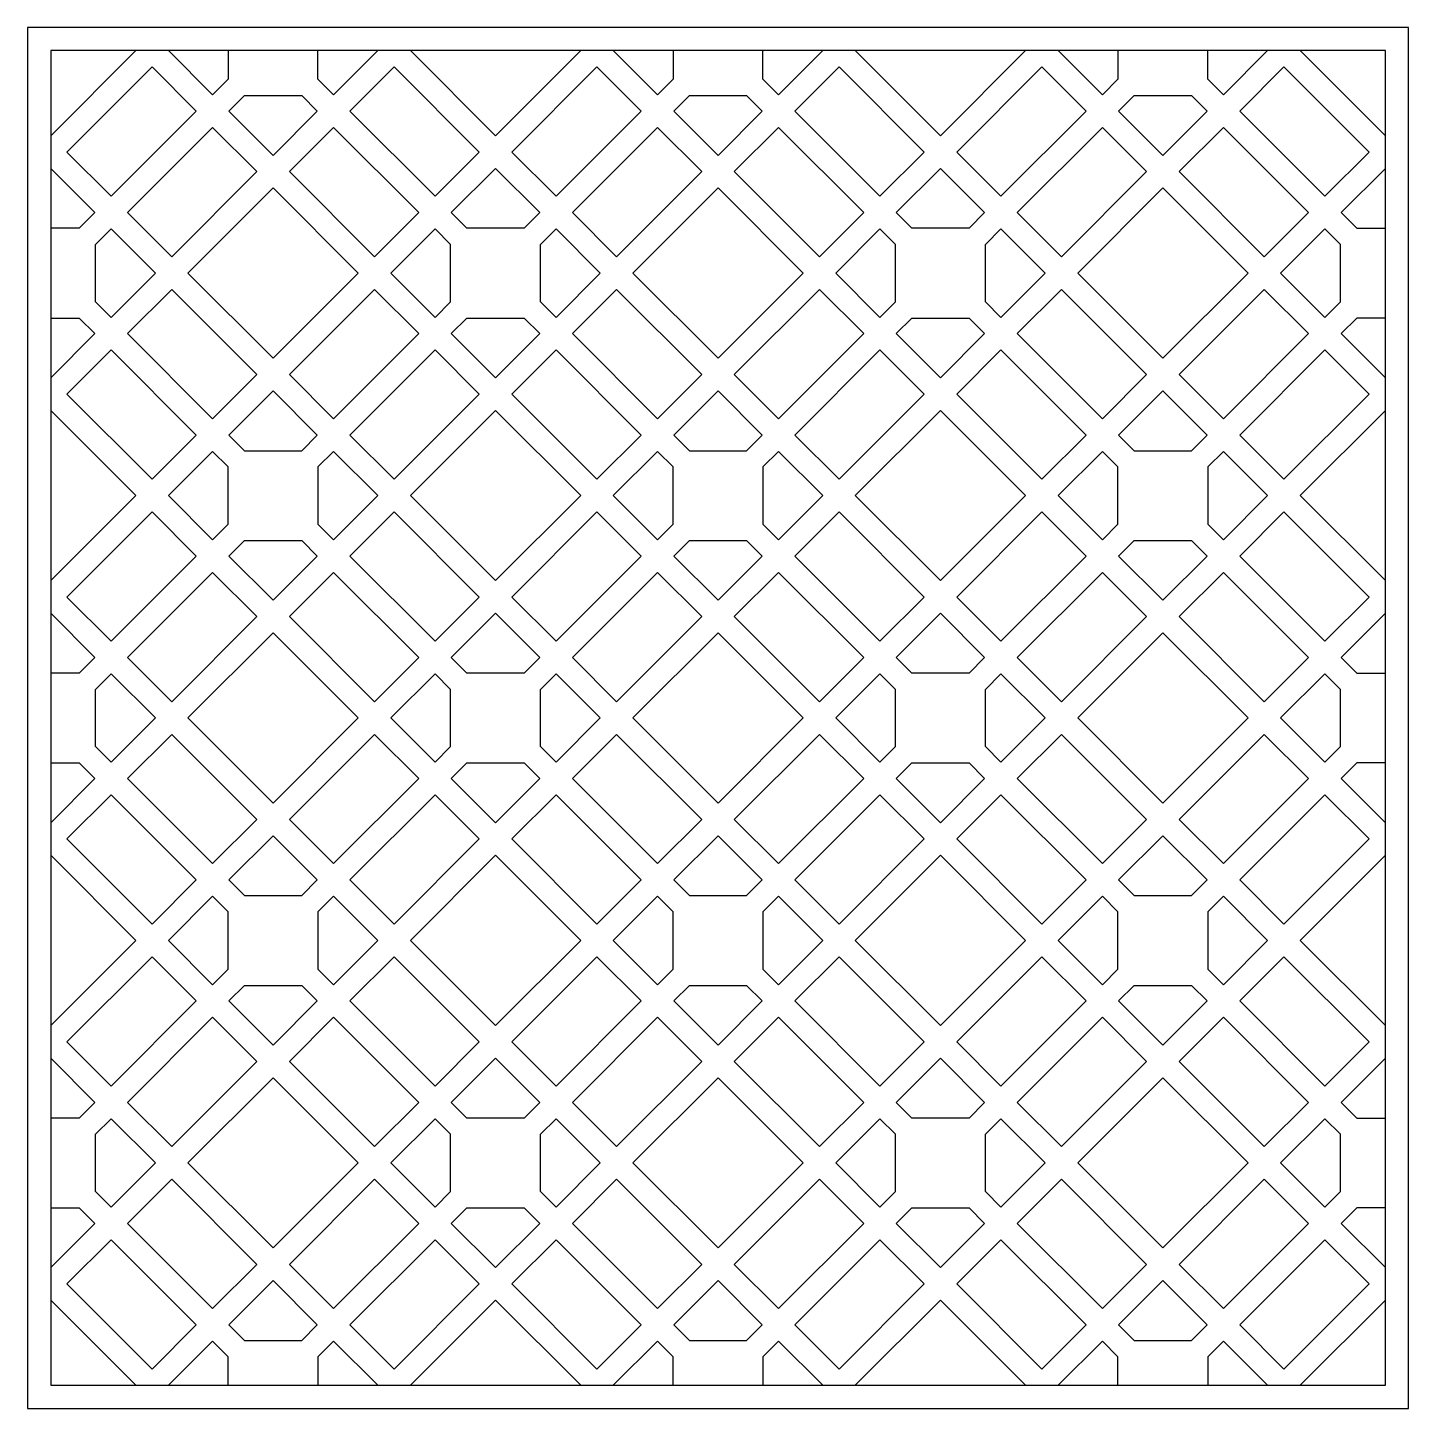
# Model space of a CAD drawing. Extents: x 1444 to 2642, y 1407 to 2606.
import ezdxf

# ---------------------------------------------------------------- set-up
doc = ezdxf.new("R2010")
doc.units = 0
doc.layers.get('0').update_dxf_attribs({"linetype": 'CONTINUOUS'})

msp = doc.modelspace()

# ---------------------------------------------------------------- linework, layer by layer
for p, q in [((1537.5, 2585.9), (1463.6, 2512)), ((2548.1, 2585.9), (2622, 2512)), ((1537.5, 1427.5), (1463.6, 1501.4)), ((2548.1, 1427.5), (2622, 1501.4))]:
    msp.add_line(p, q)
for points in [[(1443.6, 1407.5), (2642, 1407.5), (2642, 2605.9), (1443.6, 2605.9)], [(1463.6, 1427.5), (2622, 1427.5), (2622, 2585.9), (1463.6, 2585.9)], [(1477.7, 2497.8), (1551.6, 2571.7), (1590, 2533.4), (1516.1, 2459.5)], [(1797.2, 2459.5), (1723.3, 2533.4), (1761.7, 2571.7), (1835.6, 2497.8)], [(1863.8, 2497.8), (1937.7, 2571.7), (1976.1, 2533.4), (1902.2, 2459.5)], [(2183.3, 2459.5), (2109.4, 2533.4), (2147.8, 2571.7), (2221.7, 2497.8)], [(2250, 2497.8), (2323.9, 2571.7), (2362.2, 2533.4), (2288.3, 2459.5)], [(2569.4, 2459.5), (2495.6, 2533.4), (2533.9, 2571.7), (2607.8, 2497.8)], [(1656.6, 2495), (1618.3, 2533.4), (1631.8, 2546.9), (1681.5, 2546.9), (1695, 2533.4)], [(2042.8, 2495), (2004.4, 2533.4), (2017.9, 2546.9), (2067.6, 2546.9), (2081.1, 2533.4)], [(2428.9, 2495), (2390.5, 2533.4), (2404.1, 2546.9), (2453.7, 2546.9), (2467.3, 2533.4)], [(1530.2, 2445.3), (1568.6, 2407), (1642.5, 2480.9), (1604.1, 2519.2)], [(1670.8, 2480.9), (1709.2, 2519.2), (1783, 2445.3), (1744.7, 2407)], [(1916.4, 2445.3), (1954.7, 2407), (2028.6, 2480.9), (1990.3, 2519.2)], [(2056.9, 2480.9), (2095.3, 2519.2), (2169.2, 2445.3), (2130.8, 2407)], [(2302.5, 2445.3), (2340.9, 2407), (2414.8, 2480.9), (2376.4, 2519.2)], [(2443, 2480.9), (2481.4, 2519.2), (2555.3, 2445.3), (2516.9, 2407)], [(1811.3, 2445.3), (1849.7, 2483.7), (1888.1, 2445.3), (1874.5, 2431.8), (1824.9, 2431.8)], [(2197.5, 2445.3), (2235.8, 2483.7), (2274.2, 2445.3), (2260.7, 2431.8), (2211, 2431.8)], [(1656.6, 2466.7), (1730.5, 2392.8), (1656.6, 2318.9), (1582.7, 2392.8)], [(2042.8, 2466.7), (2116.7, 2392.8), (2042.8, 2318.9), (1968.9, 2392.8)], [(2428.9, 2466.7), (2502.8, 2392.8), (2428.9, 2318.9), (2355, 2392.8)], [(1516.1, 2431.2), (1554.5, 2392.8), (1516.1, 2354.4), (1502.5, 2368), (1502.5, 2417.6)], [(1797.2, 2431.2), (1758.8, 2392.8), (1797.2, 2354.4), (1810.7, 2368), (1810.7, 2417.6)], [(1902.2, 2431.2), (1940.6, 2392.8), (1902.2, 2354.4), (1888.7, 2368), (1888.7, 2417.6)], [(2183.3, 2431.2), (2144.9, 2392.8), (2183.3, 2354.4), (2196.9, 2368), (2196.9, 2417.6)], [(2288.3, 2431.2), (2326.7, 2392.8), (2288.3, 2354.4), (2274.8, 2368), (2274.8, 2417.6)], [(2569.4, 2431.2), (2531.1, 2392.8), (2569.4, 2354.4), (2583, 2368), (2583, 2417.6)], [(1530.2, 2340.3), (1568.6, 2378.7), (1642.5, 2304.8), (1604.1, 2266.4)], [(1670.8, 2304.8), (1709.2, 2266.4), (1783, 2340.3), (1744.7, 2378.7)], [(1916.4, 2340.3), (1954.7, 2378.7), (2028.6, 2304.8), (1990.3, 2266.4)], [(2056.9, 2304.8), (2095.3, 2266.4), (2169.2, 2340.3), (2130.8, 2378.7)], [(2302.5, 2340.3), (2340.9, 2378.7), (2414.8, 2304.8), (2376.4, 2266.4)], [(2443, 2304.8), (2481.4, 2266.4), (2555.3, 2340.3), (2516.9, 2378.7)], [(1888.1, 2340.3), (1849.7, 2301.9), (1811.3, 2340.3), (1824.9, 2353.8), (1874.5, 2353.8)], [(2274.2, 2340.3), (2235.8, 2301.9), (2197.5, 2340.3), (2211, 2353.8), (2260.7, 2353.8)], [(1477.7, 2287.8), (1551.6, 2213.9), (1590, 2252.3), (1516.1, 2326.2)], [(1797.2, 2326.2), (1723.3, 2252.3), (1761.7, 2213.9), (1835.6, 2287.8)], [(1863.8, 2287.8), (1937.7, 2213.9), (1976.1, 2252.3), (1902.2, 2326.2)], [(2183.3, 2326.2), (2109.4, 2252.3), (2147.8, 2213.9), (2221.7, 2287.8)], [(2250, 2287.8), (2323.9, 2213.9), (2362.2, 2252.3), (2288.3, 2326.2)], [(2569.4, 2326.2), (2495.6, 2252.3), (2533.9, 2213.9), (2607.8, 2287.8)], [(1656.6, 2290.6), (1618.3, 2252.3), (1631.8, 2238.7), (1681.5, 2238.7), (1695, 2252.3)], [(2042.8, 2290.6), (2004.4, 2252.3), (2017.9, 2238.7), (2067.6, 2238.7), (2081.1, 2252.3)], [(2428.9, 2290.6), (2390.5, 2252.3), (2404.1, 2238.7), (2453.7, 2238.7), (2467.3, 2252.3)], [(1923.6, 2199.8), (1849.7, 2273.6), (1775.8, 2199.8), (1849.7, 2125.9)], [(2235.8, 2125.9), (2309.7, 2199.8), (2235.8, 2273.6), (2161.9, 2199.8)], [(1604.1, 2238.1), (1565.8, 2199.8), (1604.1, 2161.4), (1617.7, 2174.9), (1617.7, 2224.6)], [(1709.2, 2161.4), (1747.5, 2199.8), (1709.2, 2238.1), (1695.6, 2224.6), (1695.6, 2174.9)], [(1990.3, 2238.1), (1951.9, 2199.8), (1990.3, 2161.4), (2003.8, 2174.9), (2003.8, 2224.6)], [(2095.3, 2161.4), (2133.7, 2199.8), (2095.3, 2238.1), (2081.7, 2224.6), (2081.7, 2174.9)], [(2376.4, 2238.1), (2338, 2199.8), (2376.4, 2161.4), (2389.9, 2174.9), (2389.9, 2224.6)], [(2481.4, 2161.4), (2519.8, 2199.8), (2481.4, 2238.1), (2467.9, 2224.6), (2467.9, 2174.9)], [(1477.7, 2111.7), (1551.6, 2185.6), (1590, 2147.2), (1516.1, 2073.3)], [(1797.2, 2073.3), (1723.3, 2147.2), (1761.7, 2185.6), (1835.6, 2111.7)], [(1863.8, 2111.7), (1937.7, 2185.6), (1976.1, 2147.2), (1902.2, 2073.3)], [(2183.3, 2073.3), (2109.4, 2147.2), (2147.8, 2185.6), (2221.7, 2111.7)], [(2250, 2111.7), (2323.9, 2185.6), (2362.2, 2147.2), (2288.3, 2073.3)], [(2569.4, 2073.3), (2495.6, 2147.2), (2533.9, 2185.6), (2607.8, 2111.7)], [(1656.6, 2108.9), (1618.3, 2147.2), (1631.8, 2160.8), (1681.5, 2160.8), (1695, 2147.2)], [(2042.8, 2108.9), (2004.4, 2147.2), (2017.9, 2160.8), (2067.6, 2160.8), (2081.1, 2147.2)], [(2428.9, 2108.9), (2390.5, 2147.2), (2404.1, 2160.8), (2453.7, 2160.8), (2467.3, 2147.2)], [(1530.2, 2059.2), (1568.6, 2020.8), (1642.5, 2094.7), (1604.1, 2133.1)], [(1670.8, 2094.7), (1709.2, 2133.1), (1783, 2059.2), (1744.7, 2020.8)], [(1916.4, 2059.2), (1954.7, 2020.8), (2028.6, 2094.7), (1990.3, 2133.1)], [(2056.9, 2094.7), (2095.3, 2133.1), (2169.2, 2059.2), (2130.8, 2020.8)], [(2302.5, 2059.2), (2340.9, 2020.8), (2414.8, 2094.7), (2376.4, 2133.1)], [(2443, 2094.7), (2481.4, 2133.1), (2555.3, 2059.2), (2516.9, 2020.8)], [(1811.3, 2059.2), (1849.7, 2097.6), (1888.1, 2059.2), (1874.5, 2045.7), (1824.9, 2045.7)], [(2197.5, 2059.2), (2235.8, 2097.6), (2274.2, 2059.2), (2260.7, 2045.7), (2211, 2045.7)], [(1656.6, 2080.6), (1730.5, 2006.7), (1656.6, 1932.8), (1582.7, 2006.7)], [(2042.8, 2080.6), (2116.7, 2006.7), (2042.8, 1932.8), (1968.9, 2006.7)], [(2428.9, 2080.6), (2502.8, 2006.7), (2428.9, 1932.8), (2355, 2006.7)], [(1516.1, 2045.1), (1554.5, 2006.7), (1516.1, 1968.3), (1502.5, 1981.9), (1502.5, 2031.5)], [(1797.2, 2045.1), (1758.8, 2006.7), (1797.2, 1968.3), (1810.7, 1981.9), (1810.7, 2031.5)], [(1902.2, 2045.1), (1940.6, 2006.7), (1902.2, 1968.3), (1888.7, 1981.9), (1888.7, 2031.5)], [(2183.3, 2045.1), (2144.9, 2006.7), (2183.3, 1968.3), (2196.9, 1981.9), (2196.9, 2031.5)], [(2288.3, 2045.1), (2326.7, 2006.7), (2288.3, 1968.3), (2274.8, 1981.9), (2274.8, 2031.5)], [(2569.4, 2045.1), (2531.1, 2006.7), (2569.4, 1968.3), (2583, 1981.9), (2583, 2031.5)], [(1530.2, 1954.2), (1568.6, 1992.5), (1642.5, 1918.7), (1604.1, 1880.3)], [(1670.8, 1918.7), (1709.2, 1880.3), (1783, 1954.2), (1744.7, 1992.5)], [(1916.4, 1954.2), (1954.7, 1992.5), (2028.6, 1918.7), (1990.3, 1880.3)], [(2056.9, 1918.7), (2095.3, 1880.3), (2169.2, 1954.2), (2130.8, 1992.5)], [(2302.5, 1954.2), (2340.9, 1992.5), (2414.8, 1918.7), (2376.4, 1880.3)], [(2443, 1918.7), (2481.4, 1880.3), (2555.3, 1954.2), (2516.9, 1992.5)], [(1888.1, 1954.2), (1849.7, 1915.8), (1811.3, 1954.2), (1824.9, 1967.7), (1874.5, 1967.7)], [(2274.2, 1954.2), (2235.8, 1915.8), (2197.5, 1954.2), (2211, 1967.7), (2260.7, 1967.7)], [(1477.7, 1901.7), (1551.6, 1827.8), (1590, 1866.1), (1516.1, 1940)], [(1797.2, 1940), (1723.3, 1866.1), (1761.7, 1827.8), (1835.6, 1901.7)], [(1863.8, 1901.7), (1937.7, 1827.8), (1976.1, 1866.1), (1902.2, 1940)], [(2183.3, 1940), (2109.4, 1866.1), (2147.8, 1827.8), (2221.7, 1901.7)], [(2250, 1901.7), (2323.9, 1827.8), (2362.2, 1866.1), (2288.3, 1940)], [(2569.4, 1940), (2495.6, 1866.1), (2533.9, 1827.8), (2607.8, 1901.7)], [(1656.6, 1904.5), (1618.3, 1866.1), (1631.8, 1852.6), (1681.5, 1852.6), (1695, 1866.1)], [(2042.8, 1904.5), (2004.4, 1866.1), (2017.9, 1852.6), (2067.6, 1852.6), (2081.1, 1866.1)], [(2428.9, 1904.5), (2390.5, 1866.1), (2404.1, 1852.6), (2453.7, 1852.6), (2467.3, 1866.1)], [(1849.7, 1739.7), (1923.6, 1813.6), (1849.7, 1887.5), (1775.8, 1813.6)], [(2235.8, 1739.7), (2309.7, 1813.6), (2235.8, 1887.5), (2161.9, 1813.6)], [(1604.1, 1852), (1565.8, 1813.6), (1604.1, 1775.2), (1617.7, 1788.8), (1617.7, 1838.5)], [(1709.2, 1775.2), (1747.5, 1813.6), (1709.2, 1852), (1695.6, 1838.5), (1695.6, 1788.8)], [(1990.3, 1852), (1951.9, 1813.6), (1990.3, 1775.2), (2003.8, 1788.8), (2003.8, 1838.5)], [(2095.3, 1775.2), (2133.7, 1813.6), (2095.3, 1852), (2081.7, 1838.5), (2081.7, 1788.8)], [(2376.4, 1852), (2338, 1813.6), (2376.4, 1775.2), (2389.9, 1788.8), (2389.9, 1838.5)], [(2481.4, 1775.2), (2519.8, 1813.6), (2481.4, 1852), (2467.9, 1838.5), (2467.9, 1788.8)], [(1477.7, 1725.6), (1551.6, 1799.5), (1590, 1761.1), (1516.1, 1687.2)], [(1797.2, 1687.2), (1723.3, 1761.1), (1761.7, 1799.5), (1835.6, 1725.6)], [(1863.8, 1725.6), (1937.7, 1799.5), (1976.1, 1761.1), (1902.2, 1687.2)], [(2183.3, 1687.2), (2109.4, 1761.1), (2147.8, 1799.5), (2221.7, 1725.6)], [(2250, 1725.6), (2323.9, 1799.5), (2362.2, 1761.1), (2288.3, 1687.2)], [(2569.4, 1687.2), (2495.6, 1761.1), (2533.9, 1799.5), (2607.8, 1725.6)], [(1656.6, 1722.7), (1618.3, 1761.1), (1631.8, 1774.6), (1681.5, 1774.6), (1695, 1761.1)], [(2042.8, 1722.7), (2004.4, 1761.1), (2017.9, 1774.6), (2067.6, 1774.6), (2081.1, 1761.1)], [(2428.9, 1722.7), (2390.5, 1761.1), (2404.1, 1774.6), (2453.7, 1774.6), (2467.3, 1761.1)], [(1530.2, 1673.1), (1568.6, 1634.7), (1642.5, 1708.6), (1604.1, 1747)], [(1670.8, 1708.6), (1709.2, 1747), (1783, 1673.1), (1744.7, 1634.7)], [(1916.4, 1673.1), (1954.7, 1634.7), (2028.6, 1708.6), (1990.3, 1747)], [(2056.9, 1708.6), (2095.3, 1747), (2169.2, 1673.1), (2130.8, 1634.7)], [(2302.5, 1673.1), (2340.9, 1634.7), (2414.8, 1708.6), (2376.4, 1747)], [(2443, 1708.6), (2481.4, 1747), (2555.3, 1673.1), (2516.9, 1634.7)], [(1811.3, 1673.1), (1849.7, 1711.4), (1888.1, 1673.1), (1874.5, 1659.5), (1824.9, 1659.5)], [(2197.5, 1673.1), (2235.8, 1711.4), (2274.2, 1673.1), (2260.7, 1659.5), (2211, 1659.5)], [(1656.6, 1694.4), (1730.5, 1620.6), (1656.6, 1546.7), (1582.7, 1620.6)], [(2042.8, 1694.4), (2116.7, 1620.6), (2042.8, 1546.7), (1968.9, 1620.6)], [(2428.9, 1694.4), (2502.8, 1620.6), (2428.9, 1546.7), (2355, 1620.6)], [(1516.1, 1658.9), (1554.5, 1620.6), (1516.1, 1582.2), (1502.5, 1595.7), (1502.5, 1645.4)], [(1797.2, 1658.9), (1758.8, 1620.6), (1797.2, 1582.2), (1810.7, 1595.7), (1810.7, 1645.4)], [(1902.2, 1658.9), (1940.6, 1620.6), (1902.2, 1582.2), (1888.7, 1595.7), (1888.7, 1645.4)], [(2183.3, 1658.9), (2144.9, 1620.6), (2183.3, 1582.2), (2196.9, 1595.7), (2196.9, 1645.4)], [(2288.3, 1658.9), (2326.7, 1620.6), (2288.3, 1582.2), (2274.8, 1595.7), (2274.8, 1645.4)], [(2569.4, 1658.9), (2531.1, 1620.6), (2569.4, 1582.2), (2583, 1595.7), (2583, 1645.4)], [(1530.2, 1568), (1568.6, 1606.4), (1642.5, 1532.5), (1604.1, 1494.1)], [(1670.8, 1532.5), (1709.2, 1494.1), (1783, 1568), (1744.7, 1606.4)], [(1916.4, 1568), (1954.7, 1606.4), (2028.6, 1532.5), (1990.3, 1494.1)], [(2056.9, 1532.5), (2095.3, 1494.1), (2169.2, 1568), (2130.8, 1606.4)], [(2302.5, 1568), (2340.9, 1606.4), (2414.8, 1532.5), (2376.4, 1494.1)], [(2443, 1532.5), (2481.4, 1494.1), (2555.3, 1568), (2516.9, 1606.4)], [(1888.1, 1568), (1849.7, 1529.7), (1811.3, 1568), (1824.9, 1581.6), (1874.5, 1581.6)], [(2274.2, 1568), (2235.8, 1529.7), (2197.5, 1568), (2211, 1581.6), (2260.7, 1581.6)], [(1477.7, 1515.5), (1551.6, 1441.6), (1590, 1480), (1516.1, 1553.9)], [(1797.2, 1553.9), (1723.3, 1480), (1761.7, 1441.6), (1835.6, 1515.5)], [(1863.8, 1515.5), (1937.7, 1441.6), (1976.1, 1480), (1902.2, 1553.9)], [(2183.3, 1553.9), (2109.4, 1480), (2147.8, 1441.6), (2221.7, 1515.5)], [(2250, 1515.5), (2323.9, 1441.6), (2362.2, 1480), (2288.3, 1553.9)], [(2569.4, 1553.9), (2495.6, 1480), (2533.9, 1441.6), (2607.8, 1515.5)], [(1656.6, 1518.4), (1618.3, 1480), (1631.8, 1466.5), (1681.5, 1466.5), (1695, 1480)], [(2042.8, 1518.4), (2004.4, 1480), (2017.9, 1466.5), (2067.6, 1466.5), (2081.1, 1480)], [(2428.9, 1518.4), (2390.5, 1480), (2404.1, 1466.5), (2453.7, 1466.5), (2467.3, 1480)]]:
    msp.add_lwpolyline(points, close=True)
for points in [[(1617.7, 2585.9), (1617.7, 2561.1), (1604.1, 2547.5), (1565.8, 2585.9)], [(1747.5, 2585.9), (1709.2, 2547.5), (1695.6, 2561.1), (1695.6, 2585.9)], [(1923.6, 2585.9), (1849.7, 2512), (1775.8, 2585.9)], [(2003.8, 2585.9), (2003.8, 2561.1), (1990.3, 2547.5), (1951.9, 2585.9)], [(2133.7, 2585.9), (2095.3, 2547.5), (2081.7, 2561.1), (2081.7, 2585.9)], [(2309.7, 2585.9), (2235.8, 2512), (2161.9, 2585.9)], [(2389.9, 2585.9), (2389.9, 2561.1), (2376.4, 2547.5), (2338, 2585.9)], [(2519.8, 2585.9), (2481.4, 2547.5), (2467.9, 2561.1), (2467.9, 2585.9)], [(1463.6, 2483.7), (1501.9, 2445.3), (1488.4, 2431.8), (1463.6, 2431.8)], [(2622, 2483.7), (2583.6, 2445.3), (2597.1, 2431.8), (2622, 2431.8)], [(1463.6, 2353.8), (1488.4, 2353.8), (1501.9, 2340.3), (1463.6, 2301.9)], [(2622, 2353.8), (2597.1, 2353.8), (2583.6, 2340.3), (2622, 2301.9)], [(1463.6, 2125.9), (1537.5, 2199.8), (1463.6, 2273.6)], [(2622, 2125.9), (2548.1, 2199.8), (2622, 2273.6)], [(1463.6, 2097.6), (1501.9, 2059.2), (1488.4, 2045.7), (1463.6, 2045.7)], [(2622, 2097.6), (2583.6, 2059.2), (2597.1, 2045.7), (2622, 2045.7)], [(1463.6, 1967.7), (1488.4, 1967.7), (1501.9, 1954.2), (1463.6, 1915.8)], [(2622, 1967.7), (2597.1, 1967.7), (2583.6, 1954.2), (2622, 1915.8)], [(1463.6, 1887.5), (1537.5, 1813.6), (1463.6, 1739.7)], [(2622, 1739.7), (2548.1, 1813.6), (2622, 1887.5)], [(1463.6, 1711.4), (1501.9, 1673.1), (1488.4, 1659.5), (1463.6, 1659.5)], [(2622, 1711.4), (2583.6, 1673.1), (2597.1, 1659.5), (2622, 1659.5)], [(1463.6, 1581.6), (1488.4, 1581.6), (1501.9, 1568), (1463.6, 1529.7)], [(2622, 1581.6), (2597.1, 1581.6), (2583.6, 1568), (2622, 1529.7)], [(1923.6, 1427.5), (1849.7, 1501.4), (1775.8, 1427.5)], [(2309.7, 1427.5), (2235.8, 1501.4), (2161.9, 1427.5)], [(1617.7, 1427.5), (1617.7, 1452.3), (1604.1, 1465.9), (1565.8, 1427.5)], [(1747.5, 1427.5), (1709.2, 1465.9), (1695.6, 1452.3), (1695.6, 1427.5)], [(2003.8, 1427.5), (2003.8, 1452.3), (1990.3, 1465.9), (1951.9, 1427.5)], [(2133.7, 1427.5), (2095.3, 1465.9), (2081.7, 1452.3), (2081.7, 1427.5)], [(2389.9, 1427.5), (2389.9, 1452.3), (2376.4, 1465.9), (2338, 1427.5)], [(2519.8, 1427.5), (2481.4, 1465.9), (2467.9, 1452.3), (2467.9, 1427.5)]]:
    msp.add_lwpolyline(points)

doc.saveas('drawing.dxf')
